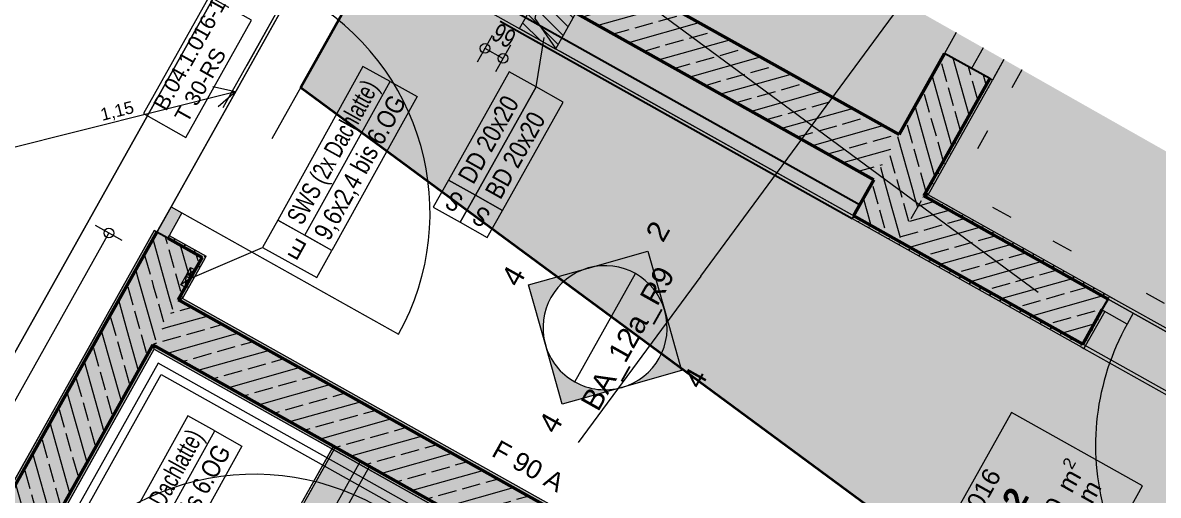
# Model space of a CAD drawing. Header units: metres. Extents: x -36 to 59, y 39 to 183.
# Drawn here: x 7.59 to 13.08, y 153.63 to 155.91 of the extents above; entities that cross this region are included whole.
import ezdxf

# ---------------------------------------------------------------- set-up
doc = ezdxf.new("R2010")
doc.units = ezdxf.units.M
doc.header["$MEASUREMENT"] = 0
for name, pattern in [('Punktlinie', [0.0035, 0, -0.0035]), ('Punktlinie_ eng', [0.00075, 0, -0.00075]), ('Strichlinie', [0.004, 0.003, -0.001]), ('Strichlinie-unter-Schnitt', [0.0024, 0.0016, -0.0008]), ('Strichlinie-über-Schnitt', [0.0023, 0.0008, -0.0015]), ('Strichlinie_ eng', [0.0023, 0.0015, -0.0008]), ('Strichpunktlinie', [0.006703, 0.003528, -0.001764, 0, -0.001411])]:
    doc.linetypes.add(name, pattern=pattern)
for name, color, linetype in [('00  Raster', 7, 'Continuous'), ('10  Decken', 7, 'Continuous'), ('10  Fassade', 7, 'Continuous'), ('10  Treppen + Rampen', 7, 'Continuous'), ('10  Treppen + Rampen_Deckschraffur', 7, 'Continuous'), ('10  Wand Massiv', 7, 'Continuous'), ('10  Wand Massiv_Schnittschraffur', 7, 'Continuous'), ('10  Wand Massiv_Tür', 7, 'Continuous'), ('20  Absturzsicherung', 7, 'Continuous'), ('20  Boden Aufbauten', 7, 'Continuous'), ('20  Dach Aufbauten', 7, 'Continuous'), ('20  Decke Abhangdecke', 7, 'Continuous'), ('20  Wand Leichtbau', 7, 'Continuous'), ('20  Wand Leichtbau_Schnittschraffur', 7, 'Continuous'), ('40  Text Brandschutz', 7, 'Continuous'), ('40 Text Ausbau 1_50', 7, 'Continuous'), ('50  NUF - Raumstempel', 7, 'Continuous'), ('BAE-SUD-Bem', 7, 'Continuous'), ('BAE-SUD-DD', 7, 'Continuous'), ('BAE-SUD-DD-Kernbohrzone', 7, 'Continuous'), ('BAE-SUD-Text', 7, 'Continuous'), ('EPS-SUD-Bem', 7, 'Continuous'), ('EPS-SUD-DD', 7, 'Continuous'), ('EPS-SUD-Text', 7, 'Continuous'), ('Neubau_10  Treppen + Rampen', 7, 'Continuous'), ('Neubau_20  Boden Aufbauten', 7, 'Continuous'), ('Neubau_50 NUF - Raumstempel MIETERAUSBAU', 7, 'Continuous')]:
    doc.layers.add(name, color=color, linetype=linetype)
doc.styles.add('ERSTELLTER_STIL_1', font='')
doc.styles.add('ERSTELLTER_STIL_2', font='')
doc.styles.add('ERSTELLTER_STIL_3', font='')
doc.styles.get('ERSTELLTER_STIL_1').set_extended_font_data('Arial')
doc.styles.get('ERSTELLTER_STIL_2').set_extended_font_data('Arial', bold=True)
doc.styles.get('ERSTELLTER_STIL_3').set_extended_font_data('Arial Narrow')
pattern_1 = [(87.605446, (0, 0), (-0.02497817, 0.001044517), [0, -0.025])]
pattern_2 = [(285.73796, (0, 0), (0.11550147, 0.03254858), []), (285.73796, (0.05775, 0.01627), (0.11550147, 0.03254858), [0.09, -0.03])]
pattern_3 = [(195.73796, (0, 0), (-0.03254858, 0.11550147), []), (195.73796, (0.01627, -0.05775), (-0.03254858, 0.11550147), [0.09, -0.03])]
pattern_4 = [(15.73796, (0, 0), (-0.03254858, 0.11550147), []), (15.73796, (-0.01627, 0.05775), (-0.03254858, 0.11550147), [0.09, -0.03])]
pattern_5 = [(105.73796, (0, 0), (0.11550147, 0.03254858), []), (105.73796, (-0.05775, -0.01627), (0.11550147, 0.03254858), [0.09, -0.03])]

msp = doc.modelspace()

# ---------------------------------------------------------------- hatches: boundary and pattern name
at = {"layer": '10  Treppen + Rampen_Deckschraffur', "linetype": 'Continuous', "lineweight": 0, "true_color": 0xffffff}
for points in [[(9.2667, 153.7515), (9.0966, 153.8468), (8.4196, 152.6385), (8.5897, 152.5432)], [(8.5897, 152.5432), (11.1807, 151.0915), (11.8577, 152.2997), (9.2667, 153.7515)]]:
    msp.add_hatch(color=7, dxfattribs=at).paths.add_polyline_path(points)
at = {"layer": '10  Wand Massiv_Schnittschraffur', "linetype": 'Continuous', "lineweight": 13}
for points in [[(11.83, 155.3701), (10.1288, 156.3233), (10.0066, 156.1052), (11.7078, 155.152)], [(11.9503, 155.0734), (12.0481, 155.2479), (11.83, 155.3701), (11.7322, 155.1956)], [(11.9707, 155.0792), (12.0611, 155.2406), (12.0481, 155.2479), (11.9576, 155.0865)], [(11.7322, 155.1956), (11.61, 154.9775), (11.6224, 154.9706), (11.9499, 155.0727), (11.9503, 155.0734)], [(11.9499, 155.0727), (11.6224, 154.9706), (11.8281, 154.8553)], [(11.9499, 155.0727), (11.8281, 154.8553), (12.7179, 154.3567), (12.8108, 154.5225), (12.8401, 154.5748), (11.951, 155.073)], [(11.9503, 155.0734), (11.9499, 155.0727), (11.951, 155.073)], [(11.9503, 155.0734), (11.951, 155.073), (11.9707, 155.0792), (11.9576, 155.0865)], [(11.9707, 155.0792), (11.951, 155.073), (11.9634, 155.0661)], [(11.9634, 155.0661), (12.8401, 154.5748), (12.8475, 154.5879), (11.9707, 155.0792)], [(11.6027, 154.9644), (11.6224, 154.9706), (11.61, 154.9775)], [(11.6224, 154.9706), (11.6027, 154.9644), (12.7106, 154.3437), (12.7179, 154.3567)], [(8.2287, 154.9062), (6.3541, 151.5606), (6.3741, 151.5657), (8.2418, 154.8989)], [(8.2418, 154.8989), (8.1269, 154.6939), (8.345, 154.5717), (8.4599, 154.7767), (8.2941, 154.8696)], [(8.4729, 154.7694), (8.4803, 154.7825), (8.3014, 154.8827), (8.2941, 154.8696), (8.4599, 154.7767)], [(8.3523, 154.5848), (8.3654, 154.5774), (8.4729, 154.7694), (8.4599, 154.7767)], [(8.2228, 154.3536), (8.345, 154.5717), (8.1269, 154.6939), (8.0047, 154.4758)], [(8.3581, 154.5644), (8.3654, 154.5774), (8.3523, 154.5848), (8.345, 154.5717)], [(12.7106, 154.3437), (12.7237, 154.3363), (12.8239, 154.5152), (12.8108, 154.5225), (12.7179, 154.3567)], [(6.7068, 151.6496), (6.7079, 151.6499), (8.2228, 154.3536), (8.0047, 154.4758), (6.4894, 151.7714)], [(6.7279, 151.6549), (8.2285, 154.3332), (8.2155, 154.3405), (6.7148, 151.6623)], [(8.2285, 154.3332), (8.2359, 154.3463), (8.2228, 154.3536), (8.2155, 154.3405)]]:
    msp.add_hatch(color=1, dxfattribs=at).paths.add_polyline_path(points)
at = {"layer": '10  Wand Massiv_Schnittschraffur', "linetype": 'Continuous', "lineweight": 13, "true_color": 0x000100}
h = msp.add_hatch(dxfattribs=at)
h.set_pattern_fill('Beton__Stahlbeton_0002', color=98, style=0, pattern_type=2)
h.set_pattern_definition([(15.73796, (0, 0), (-0.03254858, 0.11550147), []), (15.73796, (-0.01627, 0.05775), (-0.03254858, 0.11550147), [0.09, -0.03])])
h.paths.add_polyline_path([(11.83, 155.3701), (10.1288, 156.3233), (10.0066, 156.1052), (11.7078, 155.152)])
at = {"layer": '10  Wand Massiv_Schnittschraffur', "linetype": 'Continuous', "lineweight": 18}
for points in [[(11.83, 155.3701), (12.0481, 155.2479), (12.268, 155.6405), (12.0499, 155.7627)], [(12.0481, 155.2479), (12.0611, 155.2406), (12.2811, 155.6331), (12.268, 155.6405)]]:
    msp.add_hatch(color=171, dxfattribs=at).paths.add_polyline_path(points)
at = {"layer": '10  Wand Massiv_Schnittschraffur', "linetype": 'Continuous', "lineweight": 13, "true_color": 0x000100}
h = msp.add_hatch(dxfattribs=at)
h.set_pattern_fill('Beton__Stahlbeton_0002', color=98, style=0, pattern_type=2)
h.set_pattern_definition([(105.73796, (0, 0), (0.11550147, 0.03254858), []), (105.73796, (-0.05775, -0.01627), (0.11550147, 0.03254858), [0.09, -0.03])])
h.paths.add_polyline_path([(11.83, 155.3701), (12.0481, 155.2479), (12.268, 155.6405), (12.0499, 155.7627)])
h = msp.add_hatch(dxfattribs=at)
h.set_pattern_fill('Gips_0002', color=98, style=0, pattern_type=2)
h.set_pattern_definition(pattern_1)
h.paths.add_polyline_path([(12.0481, 155.2479), (12.0611, 155.2406), (12.2811, 155.6331), (12.268, 155.6405)])
h = msp.add_hatch(dxfattribs=at)
h.set_pattern_fill('Beton__Stahlbeton_0002', color=98, style=0, pattern_type=2)
h.set_pattern_definition(pattern_5)
h.paths.add_polyline_path([(11.9503, 155.0734), (12.0481, 155.2479), (11.83, 155.3701), (11.7322, 155.1956)])
h = msp.add_hatch(dxfattribs=at)
h.set_pattern_fill('Gips_0002', color=98, style=0, pattern_type=2)
h.set_pattern_definition(pattern_1)
h.paths.add_polyline_path([(11.9707, 155.0792), (12.0611, 155.2406), (12.0481, 155.2479), (11.9576, 155.0865)])
h = msp.add_hatch(dxfattribs=at)
h.set_pattern_fill('Beton__Stahlbeton_0002', color=98, style=0, pattern_type=2)
h.set_pattern_definition(pattern_5)
h.paths.add_polyline_path([(11.7322, 155.1956), (11.61, 154.9775), (11.6224, 154.9706), (11.9499, 155.0727), (11.9503, 155.0734)])
h = msp.add_hatch(dxfattribs=at)
h.set_pattern_fill('Beton__Stahlbeton_0002', color=98, style=0, pattern_type=2)
h.set_pattern_definition(pattern_5)
h.paths.add_polyline_path([(11.9499, 155.0727), (11.6224, 154.9706), (11.8281, 154.8553)])
h = msp.add_hatch(dxfattribs=at)
h.set_pattern_fill('Beton__Stahlbeton_0002', color=98, style=0, pattern_type=2)
h.set_pattern_definition(pattern_4)
h.paths.add_polyline_path([(11.9499, 155.0727), (11.8281, 154.8553), (12.7179, 154.3567), (12.8108, 154.5225), (12.8401, 154.5748), (11.951, 155.073)])
h = msp.add_hatch(dxfattribs=at)
h.set_pattern_fill('Beton__Stahlbeton_0002', color=98, style=0, pattern_type=2)
h.set_pattern_definition(pattern_4)
h.paths.add_polyline_path([(11.9503, 155.0734), (11.9499, 155.0727), (11.951, 155.073)])
h = msp.add_hatch(dxfattribs=at)
h.set_pattern_fill('Gips_0002', color=98, style=0, pattern_type=2)
h.set_pattern_definition(pattern_1)
h.paths.add_polyline_path([(11.9503, 155.0734), (11.951, 155.073), (11.9707, 155.0792), (11.9576, 155.0865)])
h = msp.add_hatch(dxfattribs=at)
h.set_pattern_fill('Gips_0002', color=98, style=0, pattern_type=2)
h.set_pattern_definition(pattern_1)
h.paths.add_polyline_path([(11.9707, 155.0792), (11.951, 155.073), (11.9634, 155.0661)])
h = msp.add_hatch(dxfattribs=at)
h.set_pattern_fill('Gips_0002', color=98, style=0, pattern_type=2)
h.set_pattern_definition(pattern_1)
h.paths.add_polyline_path([(11.9634, 155.0661), (12.8401, 154.5748), (12.8475, 154.5879), (11.9707, 155.0792)])
at = {"layer": '10  Wand Massiv_Schnittschraffur', "linetype": 'Continuous', "lineweight": 0, "true_color": 0xffffff}
for points in [[(8.2418, 154.8989), (8.2941, 154.8696), (8.3625, 154.9917), (8.3102, 155.021)], [(8.2359, 154.3463), (8.3581, 154.5644), (8.345, 154.5717), (8.2228, 154.3536)], [(8.3581, 154.5644), (8.2359, 154.3463), (11.7124, 152.3983), (11.8346, 152.6164)], [(8.3654, 154.5774), (8.3581, 154.5644), (11.7168, 152.6825), (11.7241, 152.6955)], [(12.8401, 154.5748), (12.8108, 154.5225), (12.9329, 154.4541), (12.9623, 154.5064)], [(8.2285, 154.3332), (11.5873, 152.4513), (11.5946, 152.4644), (8.2359, 154.3463)]]:
    msp.add_hatch(color=7, dxfattribs=at).paths.add_polyline_path(points)
at = {"layer": '10  Wand Massiv_Schnittschraffur', "linetype": 'Continuous', "lineweight": 13, "true_color": 0x000100}
h = msp.add_hatch(dxfattribs=at)
h.set_pattern_fill('Gips_0002', color=98, style=0, pattern_type=2)
h.set_pattern_definition(pattern_1)
h.paths.add_polyline_path([(11.6027, 154.9644), (11.6224, 154.9706), (11.61, 154.9775)])
h = msp.add_hatch(dxfattribs=at)
h.set_pattern_fill('Gips_0002', color=98, style=0, pattern_type=2)
h.set_pattern_definition(pattern_1)
h.paths.add_polyline_path([(11.6224, 154.9706), (11.6027, 154.9644), (12.7106, 154.3437), (12.7179, 154.3567)])
h = msp.add_hatch(dxfattribs=at)
h.set_pattern_fill('Gips_0002', color=98, style=0, pattern_type=2)
h.set_pattern_definition(pattern_1)
h.paths.add_polyline_path([(8.2287, 154.9062), (6.3541, 151.5606), (6.3741, 151.5657), (8.2418, 154.8989)])
h = msp.add_hatch(dxfattribs=at)
h.set_pattern_fill('Beton__Stahlbeton_0002', color=98, style=0, pattern_type=2)
h.set_pattern_definition(pattern_2)
h.paths.add_polyline_path([(8.2418, 154.8989), (8.1269, 154.6939), (8.345, 154.5717), (8.4599, 154.7767), (8.2941, 154.8696)])
h = msp.add_hatch(dxfattribs=at)
h.set_pattern_fill('Gips_0002', color=98, style=0, pattern_type=2)
h.set_pattern_definition(pattern_1)
h.paths.add_polyline_path([(8.4729, 154.7694), (8.4803, 154.7825), (8.3014, 154.8827), (8.2941, 154.8696), (8.4599, 154.7767)])
h = msp.add_hatch(dxfattribs=at)
h.set_pattern_fill('Gips_0002', color=98, style=0, pattern_type=2)
h.set_pattern_definition(pattern_1)
h.paths.add_polyline_path([(8.3523, 154.5848), (8.3654, 154.5774), (8.4729, 154.7694), (8.4599, 154.7767)])
h = msp.add_hatch(dxfattribs=at)
h.set_pattern_fill('Beton__Stahlbeton_0002', color=98, style=0, pattern_type=2)
h.set_pattern_definition(pattern_2)
h.paths.add_polyline_path([(8.2228, 154.3536), (8.345, 154.5717), (8.1269, 154.6939), (8.0047, 154.4758)])
h = msp.add_hatch(dxfattribs=at)
h.set_pattern_fill('Beton__Stahlbeton_0002', color=98, style=0, pattern_type=2)
h.set_pattern_definition(pattern_3)
h.paths.add_polyline_path([(8.2359, 154.3463), (8.3581, 154.5644), (8.345, 154.5717), (8.2228, 154.3536)])
h = msp.add_hatch(dxfattribs=at)
h.set_pattern_fill('Beton__Stahlbeton_0002', color=98, style=0, pattern_type=2)
h.set_pattern_definition(pattern_3)
h.paths.add_polyline_path([(8.3581, 154.5644), (8.2359, 154.3463), (11.7124, 152.3983), (11.8346, 152.6164)])
h = msp.add_hatch(dxfattribs=at)
h.set_pattern_fill('Gips_0002', color=98, style=0, pattern_type=2)
h.set_pattern_definition(pattern_1)
h.paths.add_polyline_path([(8.3581, 154.5644), (8.3654, 154.5774), (8.3523, 154.5848), (8.345, 154.5717)])
h = msp.add_hatch(dxfattribs=at)
h.set_pattern_fill('Gips_0002', color=98, style=0, pattern_type=2)
h.set_pattern_definition(pattern_1)
h.paths.add_polyline_path([(8.3654, 154.5774), (8.3581, 154.5644), (11.7168, 152.6825), (11.7241, 152.6955)])
h = msp.add_hatch(dxfattribs=at)
h.set_pattern_fill('Gips_0002', color=98, style=0, pattern_type=2)
h.set_pattern_definition(pattern_1)
h.paths.add_polyline_path([(12.7106, 154.3437), (12.7237, 154.3363), (12.8239, 154.5152), (12.8108, 154.5225), (12.7179, 154.3567)])
h = msp.add_hatch(dxfattribs=at)
h.set_pattern_fill('Beton__Stahlbeton_0002', color=98, style=0, pattern_type=2)
h.set_pattern_definition(pattern_2)
h.paths.add_polyline_path([(6.7068, 151.6496), (6.7079, 151.6499), (8.2228, 154.3536), (8.0047, 154.4758), (6.4894, 151.7714)])
h = msp.add_hatch(dxfattribs=at)
h.set_pattern_fill('Gips_0002', color=98, style=0, pattern_type=2)
h.set_pattern_definition(pattern_1)
h.paths.add_polyline_path([(6.7279, 151.6549), (8.2285, 154.3332), (8.2155, 154.3405), (6.7148, 151.6623)])
h = msp.add_hatch(dxfattribs=at)
h.set_pattern_fill('Gips_0002', color=98, style=0, pattern_type=2)
h.set_pattern_definition(pattern_1)
h.paths.add_polyline_path([(8.2285, 154.3332), (8.2359, 154.3463), (8.2228, 154.3536), (8.2155, 154.3405)])
h = msp.add_hatch(dxfattribs=at)
h.set_pattern_fill('Gips_0002', color=98, style=0, pattern_type=2)
h.set_pattern_definition(pattern_1)
h.paths.add_polyline_path([(8.2285, 154.3332), (11.5873, 152.4513), (11.5946, 152.4644), (8.2359, 154.3463)])
at = {"layer": '20  Wand Leichtbau_Schnittschraffur', "linetype": 'Continuous', "lineweight": 18}
msp.add_hatch(color=9, dxfattribs=at).paths.add_polyline_path([(11.6393, 155.0299), (9.9382, 155.983), (9.9015, 155.9176), (11.6027, 154.9644)])
at = {"layer": '40 Text Ausbau 1_50', "linetype": 'Continuous', "lineweight": 0, "true_color": 0x000000}
for points in [[(10.3272, 154.7252, -0.414214), (10.6974, 154.5178), (10.616, 154.8066)], [(10.1199, 154.3551, -0.414214), (10.3272, 154.7252), (10.0385, 154.6438)], [(10.6974, 154.5178, -0.414214), (10.49, 154.1477), (10.7787, 154.2291)], [(10.49, 154.1477, -0.414214), (10.1199, 154.3551), (10.2012, 154.0663)]]:
    msp.add_hatch(color=18, dxfattribs=at).paths.add_polyline_path(points)
at = {"layer": 'BAE-SUD-DD-Kernbohrzone', "linetype": 'Continuous', "lineweight": 18, "ltscale": 1000}
h = msp.add_hatch(dxfattribs=at)
h.set_pattern_fill('ANSI31_0002', color=9, style=0, pattern_type=2)
h.set_pattern_definition([(135, (16.434517, 158.780423), (0.03367596, 0.03367596), [])])
h.paths.add_polyline_path([(10.0937, 156.0564), (9.9959, 155.8819), (10.17, 155.7834), (10.2678, 155.9579)])
at = {"layer": 'Neubau_10  Treppen + Rampen', "linetype": 'Continuous', "lineweight": 0, "true_color": 0x8f8f8f}
msp.add_hatch(color=252, dxfattribs=at).paths.add_polyline_path([(17.3227, 149.4136), (18.8217, 152.0611), (1.2236, 162.0253), (0.6998, 161.0905), (9.3112, 156.2655), (8.937, 155.5976)])
at = {"layer": 'Neubau_50 NUF - Raumstempel MIETERAUSBAU', "linetype": 'Continuous', "lineweight": 0, "true_color": 0xffffff}
msp.add_hatch(color=7, dxfattribs=at).paths.add_polyline_path([(11.8178, 156.0268), (11.9109, 155.836), (12.0418, 155.8999)])

# ---------------------------------------------------------------- linework, layer by layer
at = {"layer": '00  Raster', "color": 7, "linetype": 'Strichpunktlinie', "lineweight": 13, "ltscale": 1000}
for p, q in [((13.2683, 154.0484), (-1.4759, 162.3096)), ((17.9774, 150.5699), (6.4769, 159.0508)), ((10.8713, 154.6862), (11.8475, 156.01)), ((10.8713, 154.6862), (10.2778, 153.8814))]:
    msp.add_line(p, q, dxfattribs=at)
at = {"layer": '10  Decken', "color": 7, "linetype": 'Strichpunktlinie', "lineweight": 13, "ltscale": 1000}
msp.add_line((9.0952, 153.8648), (8.4035, 152.6303), dxfattribs=at)
at = {"layer": '10  Decken', "color": 7, "linetype": 'Punktlinie', "lineweight": 13, "ltscale": 1000, "flags": 128}
msp.add_lwpolyline([(10.1919, 156.9473), (9.6907, 156.0529), (11.8281, 154.8553), (12.3239, 155.7402)], dxfattribs=at)
at = {"layer": '10  Decken', "color": 7, "linetype": 'Continuous', "lineweight": 13, "ltscale": 1000, "flags": 128}
msp.add_lwpolyline([(6.7075, 151.6492), (7.7108, 151.087), (8.4024, 152.3215), (8.5682, 152.2286), (8.7001, 152.4642), (8.5344, 152.557), (9.226, 153.7915), (8.2228, 154.3536)], close=True, dxfattribs=at)
at = {"layer": '10  Decken', "color": 7, "linetype": 'Punktlinie', "lineweight": 13, "ltscale": 1000, "flags": 128}
msp.add_lwpolyline([(11.5057, 148.9607), (6.7075, 151.6492), (8.2228, 154.3536), (13.021, 151.6652)], close=True, dxfattribs=at)
at = {"layer": '10  Decken', "color": 7, "linetype": 'Strichlinie-unter-Schnitt', "lineweight": 18, "ltscale": 1000, "flags": 128}
for points in [[(9.0952, 153.8648), (8.4035, 152.6303)], [(9.1039, 153.8599), (8.4122, 152.6255)], [(9.1039, 153.8599), (9.0952, 153.8648)], [(9.2697, 153.767), (9.1039, 153.8599)], [(9.2697, 153.767), (8.578, 152.5326)]]:
    msp.add_lwpolyline(points, dxfattribs=at)
at = {"layer": '10  Treppen + Rampen', "color": 7, "linetype": 'Strichlinie-über-Schnitt', "lineweight": 13, "ltscale": 1000}
for p, q in [((9.0966, 153.8468), (8.4196, 152.6385)), ((9.2667, 153.7515), (9.0966, 153.8468)), ((8.5504, 152.5652), (9.2274, 153.7735)), ((8.7019, 152.4804), (9.3789, 153.6886))]:
    msp.add_line(p, q, dxfattribs=at)
at = {"layer": '10  Treppen + Rampen', "color": 7, "linetype": 'Continuous', "lineweight": 18, "ltscale": 1000}
for p, q in [((9.0966, 153.8468), (8.4196, 152.6385)), ((9.5022, 153.6195), (9.0966, 153.8468))]:
    msp.add_line(p, q, dxfattribs=at)
at = {"layer": '10  Treppen + Rampen', "color": 7, "linetype": 'Strichlinie', "lineweight": 13, "ltscale": 1000}
msp.add_line((11.8577, 152.2997), (9.2667, 153.7515), dxfattribs=at)
at = {"layer": '10  Treppen + Rampen', "color": 7, "linetype": 'Strichlinie_ eng', "lineweight": 13, "ltscale": 1000}
msp.add_arc((8.7134, 152.5083), 1.22, 61.102, 151.2839, dxfattribs=at)
at = {"layer": '10  Wand Massiv', "color": 7, "linetype": 'Continuous', "lineweight": 25, "ltscale": 1000}
for p, q in [((12.268, 155.6405), (12.0499, 155.7627)), ((8.2941, 154.8696), (8.2418, 154.8989)), ((12.8108, 154.5225), (12.8401, 154.5748))]:
    msp.add_line(p, q, dxfattribs=at)
at = {"layer": '10  Wand Massiv', "color": 7, "linetype": 'Continuous', "lineweight": 50, "ltscale": 1000}
for p, q in [((12.0481, 155.2479), (12.268, 155.6405)), ((11.9503, 155.0734), (12.0481, 155.2479)), ((11.9503, 155.0734), (11.951, 155.073)), ((11.9503, 155.0734), (11.951, 155.073)), ((11.951, 155.073), (11.9634, 155.0661)), ((11.951, 155.073), (11.9634, 155.0661)), ((12.8401, 154.5748), (11.9634, 155.0661)), ((11.61, 154.9775), (11.6224, 154.9706)), ((11.61, 154.9775), (11.6224, 154.9706)), ((11.6224, 154.9706), (11.8281, 154.8553)), ((11.6224, 154.9706), (11.8281, 154.8553)), ((8.2418, 154.8989), (8.1269, 154.6939)), ((8.4599, 154.7767), (8.2941, 154.8696)), ((11.8281, 154.8553), (12.7179, 154.3567)), ((8.345, 154.5717), (8.4599, 154.7767)), ((8.1269, 154.6939), (8.0047, 154.4758)), ((8.3581, 154.5644), (8.345, 154.5717)), ((8.3581, 154.5644), (8.345, 154.5717)), ((11.7168, 152.6825), (8.3581, 154.5644)), ((12.7179, 154.3567), (12.8108, 154.5225)), ((8.0047, 154.4758), (6.4894, 151.7714)), ((6.7079, 151.6499), (8.2228, 154.3536)), ((8.2228, 154.3536), (8.2359, 154.3463)), ((8.2228, 154.3536), (8.2359, 154.3463)), ((8.2359, 154.3463), (11.5946, 152.4644))]:
    msp.add_line(p, q, dxfattribs=at)
at = {"layer": '10  Wand Massiv', "color": 7, "linetype": 'Continuous', "lineweight": 13, "ltscale": 1000}
for p, q in [((12.2811, 155.6331), (12.268, 155.6405)), ((8.2418, 154.8989), (8.2287, 154.9062)), ((8.2941, 154.8696), (8.3014, 154.8827)), ((8.3014, 154.8827), (8.4803, 154.7825)), ((8.4729, 154.7694), (8.4803, 154.7825)), ((12.8401, 154.5748), (12.8475, 154.5879)), ((12.8239, 154.5152), (12.7237, 154.3363)), ((12.8108, 154.5225), (12.8239, 154.5152)), ((12.7106, 154.3437), (12.7237, 154.3363))]:
    msp.add_line(p, q, dxfattribs=at)
at = {"layer": '10  Wand Massiv', "color": 7, "linetype": 'Continuous', "lineweight": 50, "ltscale": 1000, "flags": 128}
for points in [[(11.83, 155.3701), (10.1288, 156.3233)], [(10.0066, 156.1052), (11.7078, 155.152)], [(12.0499, 155.7627), (11.83, 155.3701)], [(11.7078, 155.152), (11.61, 154.9775)]]:
    msp.add_lwpolyline(points, dxfattribs=at)
at = {"layer": '10  Wand Massiv', "color": 7, "linetype": 'Continuous', "lineweight": 13, "ltscale": 1000, "flags": 128}
msp.add_lwpolyline([(8.382, 155.3565), (8.6997, 155.9236), (8.4941, 156.0388), (8.1764, 155.4718)], close=True, dxfattribs=at)
for points in [[(12.0611, 155.2406), (12.2811, 155.6331)], [(11.9707, 155.0792), (12.0611, 155.2406)], [(12.8475, 154.5879), (11.9707, 155.0792)], [(11.6027, 154.9644), (11.61, 154.9775)], [(11.6027, 154.9644), (12.7106, 154.3437)], [(8.2287, 154.9062), (6.3541, 151.5606)], [(8.3654, 154.5774), (8.4729, 154.7694)], [(11.7241, 152.6955), (8.3654, 154.5774)], [(6.7279, 151.6549), (8.2285, 154.3332)], [(8.2285, 154.3332), (11.5873, 152.4513)]]:
    msp.add_lwpolyline(points, dxfattribs=at)
at = {"layer": '10  Wand Massiv_Tür', "color": 7, "linetype": 'Strichlinie-über-Schnitt', "lineweight": 13, "ltscale": 1000}
for p, q in [((8.9521, 156.1974), (8.2287, 154.9062)), ((9.189, 156.0474), (8.4803, 154.7825)), ((12.8475, 154.5879), (14.1386, 153.8645)), ((12.7237, 154.3363), (13.9887, 153.6276))]:
    msp.add_line(p, q, dxfattribs=at)
at = {"layer": '10  Wand Massiv_Tür', "color": 7, "linetype": 'Continuous', "lineweight": 18, "ltscale": 1000}
for p, q in [((12.1063, 155.8634), (12.0499, 155.7627)), ((8.2418, 154.8989), (8.3102, 155.021)), ((8.3625, 154.9917), (8.2941, 154.8696)), ((8.3102, 155.021), (8.3625, 154.9917)), ((8.3625, 154.9917), (9.4094, 154.4051)), ((8.2941, 154.8696), (8.2418, 154.8989)), ((12.8108, 154.5225), (12.8401, 154.5748)), ((12.8401, 154.5748), (12.9623, 154.5064)), ((12.9329, 154.4541), (12.8108, 154.5225)), ((12.9623, 154.5064), (12.9329, 154.4541))]:
    msp.add_line(p, q, dxfattribs=at)
at = {"layer": '10  Wand Massiv_Tür', "color": 7, "linetype": 'Continuous', "lineweight": 25, "ltscale": 1000}
for p, q in [((12.268, 155.6405), (12.0499, 155.7627)), ((8.2941, 154.8696), (8.2418, 154.8989)), ((8.2941, 154.8696), (8.2418, 154.8989)), ((12.8108, 154.5225), (12.8401, 154.5748)), ((12.8108, 154.5225), (12.8401, 154.5748))]:
    msp.add_line(p, q, dxfattribs=at)
at = {"layer": '10  Wand Massiv_Tür', "color": 7, "linetype": 'Strichlinie-über-Schnitt', "lineweight": 18, "ltscale": 1000}
msp.add_line((12.337, 155.7328), (12.2811, 155.6331), dxfattribs=at)
at = {"layer": '10  Wand Massiv_Tür', "color": 7, "linetype": 'Continuous', "lineweight": 13, "ltscale": 1000}
for p, q in [((12.2811, 155.6331), (12.268, 155.6405)), ((8.2418, 154.8989), (8.2287, 154.9062)), ((8.3014, 154.8827), (8.4803, 154.7825)), ((8.4729, 154.7694), (8.4803, 154.7825)), ((12.8401, 154.5748), (12.8475, 154.5879)), ((12.8239, 154.5152), (12.7237, 154.3363)), ((12.7106, 154.3437), (12.7237, 154.3363))]:
    msp.add_line(p, q, dxfattribs=at)
for centre, start, end in [((8.3625, 154.9917), 330.738, 60.738), ((13.9798, 153.8675), 150.738, 240.738)]:
    msp.add_arc(centre, 1.2, start, end, dxfattribs=at)
at = {"layer": '20  Absturzsicherung', "color": 7, "linetype": 'Continuous', "lineweight": 18, "ltscale": 1000}
for p, q in [((8.2477, 154.2651), (6.796, 151.6741)), ((9.2423, 153.7079), (8.2477, 154.2651)), ((6.8504, 151.6894), (8.2631, 154.2107)), ((8.2631, 154.2107), (9.2227, 153.673)), ((9.2227, 153.673), (11.5782, 152.3532)), ((11.5977, 152.3881), (9.2423, 153.7079))]:
    msp.add_line(p, q, dxfattribs=at)
at = {"layer": '20  Boden Aufbauten', "color": 7, "linetype": 'Continuous', "lineweight": 13, "ltscale": 1000, "flags": 128}
for points in [[(8.4599, 154.7767), (8.345, 154.5717), (11.8346, 152.6164), (11.7124, 152.3983), (13.021, 151.6652), (14.0963, 153.5844), (14.0091, 153.6333), (14.1313, 153.8514), (12.8401, 154.5748), (12.7179, 154.3567), (9.2982, 156.2729), (9.1833, 156.0678), (8.9652, 156.19), (8.2418, 154.8989)], [(7.5799, 151.1604), (8.2691, 152.3904), (8.406, 152.6347), (9.0952, 153.8648), (8.2228, 154.3536), (6.7075, 151.6492)]]:
    msp.add_lwpolyline(points, close=True, dxfattribs=at)
msp.add_lwpolyline([(12.2369, 155.7895), (12.1808, 155.6894), (12.268, 155.6405), (11.9503, 155.0734), (12.8401, 154.5748), (14.1313, 153.8514), (14.3625, 153.7219), (14.73, 154.3778)], dxfattribs=at)
at = {"layer": '20  Decke Abhangdecke', "color": 7, "linetype": 'Strichlinie-über-Schnitt', "lineweight": 13, "ltscale": 1000, "flags": 128}
msp.add_lwpolyline([(-3.086, 138.3949), (-0.3976, 143.1931), (7.3866, 157.0858), (8.5469, 156.4357), (8.9569, 156.206), (5.7529, 150.4876), (4.5186, 148.2848), (4.4575, 148.1757), (-4.1308, 132.8478), (-4.1552, 132.8041), (-6.6594, 128.3347), (-8.2298, 129.2145)], close=True, dxfattribs=at)
at = {"layer": '20  Decke Abhangdecke', "color": 7, "linetype": 'Punktlinie_ eng', "lineweight": 13, "ltscale": 1000, "flags": 128}
for points in [[(12.337, 155.7328), (11.9707, 155.0792), (14.3698, 153.735), (14.73, 154.3778)], [(14.643, 154.4271), (14.3314, 153.8711), (12.1068, 155.1175), (12.424, 155.6835)], [(12.424, 155.6835), (12.1068, 155.1175), (14.3314, 153.8711), (14.643, 154.4271)]]:
    msp.add_lwpolyline(points, dxfattribs=at)
at = {"layer": '20  Wand Leichtbau', "color": 7, "linetype": 'Continuous', "lineweight": 25, "ltscale": 1000, "flags": 128}
for points in [[(11.6393, 155.0299), (9.9382, 155.983)], [(9.9015, 155.9176), (11.6027, 154.9644)]]:
    msp.add_lwpolyline(points, dxfattribs=at)
at = {"layer": '20  Wand Leichtbau', "color": 7, "linetype": 'Continuous', "lineweight": 13, "ltscale": 1000, "flags": 128}
msp.add_lwpolyline([(11.6027, 154.9644), (11.6393, 155.0299)], dxfattribs=at)
at = {"layer": '40  Text Brandschutz', "color": 6, "linetype": 'Continuous', "lineweight": 18, "ltscale": 1000}
for q in [(8.5128, 155.6017), (7.5043, 155.2966), (8.5372, 155.5047)]:
    msp.add_line((8.622, 155.5776), q, dxfattribs=at)
at = {"layer": '40 Text Ausbau 1_50', "color": 7, "linetype": 'Continuous', "lineweight": 13, "ltscale": 1000}
for p, q in [((10.3272, 154.7252), (10.616, 154.8066)), ((10.616, 154.8066), (10.6974, 154.5178)), ((10.0385, 154.6438), (10.3272, 154.7252)), ((10.262, 154.1747), (10.5553, 154.6982)), ((10.1199, 154.3551), (10.0385, 154.6438)), ((10.6974, 154.5178), (10.7787, 154.2291)), ((10.2012, 154.0663), (10.1199, 154.3551)), ((10.7787, 154.2291), (10.49, 154.1477)), ((10.49, 154.1477), (10.2012, 154.0663))]:
    msp.add_line(p, q, dxfattribs=at)
for start, end in [(105.738, 195.738), (15.738, 105.738), (285.738, 15.738), (195.738, 285.738)]:
    msp.add_arc((10.4086, 154.4365), 0.3, start, end, dxfattribs=at)
for p in [(10.3272, 154.7252), (10.6974, 154.5178), (10.1199, 154.3551), (10.49, 154.1477)]:
    msp.add_point(p, dxfattribs=at)
at = {"layer": '50  NUF - Raumstempel', "color": 7, "linetype": 'Continuous', "lineweight": 13, "ltscale": 1000}
for p, q in [((12.3734, 154.0273), (11.9007, 153.1837)), ((13.0075, 153.672), (12.3734, 154.0273)), ((12.5348, 152.8284), (13.0075, 153.672))]:
    msp.add_line(p, q, dxfattribs=at)
at = {"layer": '50  NUF - Raumstempel', "color": 7, "linetype": 'Strichlinie', "lineweight": 13, "ltscale": 1000, "flags": 128}
msp.add_lwpolyline([(8.2285, 154.3332), (9.5546, 153.5902), (11.6832, 152.3975), (11.6906, 152.4106), (13.0079, 151.6725), (11.4999, 148.9812), (6.7279, 151.6549)], close=True, dxfattribs=at)
at = {"layer": 'BAE-SUD-Bem', "color": 9, "linetype": 'Continuous', "lineweight": 18, "ltscale": 1000}
for p, q in [((9.7921, 155.7223), (9.8641, 155.8509)), ((9.8277, 155.7869), (9.8272, 155.7871)), ((9.9146, 155.7382), (9.8281, 155.7866)), ((9.9507, 155.8025), (9.8786, 155.6739)), ((9.9151, 155.7379), (9.9155, 155.7377))]:
    msp.add_line(p, q, dxfattribs=at)
for centre in [(9.8281, 155.7866), (9.9146, 155.7382)]:
    msp.add_circle(centre, 0.0234, dxfattribs=at)
at = {"layer": 'BAE-SUD-DD', "color": 9, "linetype": 'Strichlinie', "lineweight": 18, "ltscale": 1000, "flags": 128}
msp.add_lwpolyline([(10.1694, 155.7837), (9.9954, 155.8822), (10.0931, 156.0567), (10.2672, 155.9582)], close=True, dxfattribs=at)
msp.add_lwpolyline([(10.0937, 156.0564), (10.0696, 155.9316), (10.1699, 155.7846)], dxfattribs=at)
at = {"layer": 'BAE-SUD-Text', "color": 9, "linetype": 'Continuous', "lineweight": 18, "ltscale": 1000}
msp.add_line((10.0749, 155.6005), (10.1146, 155.8394), dxfattribs=at)
at = {"layer": 'BAE-SUD-Text', "color": 9, "linetype": 'Continuous', "lineweight": 18, "ltscale": 1000, "flags": 128}
for points in [[(10.0749, 155.6005), (9.9441, 155.6738), (9.6508, 155.1504), (9.7816, 155.0771)], [(10.2058, 155.5272), (10.0749, 155.6005), (9.7816, 155.0771), (9.9125, 155.0038)], [(9.7816, 155.0771), (9.6508, 155.1504), (9.5775, 155.0195), (9.7083, 154.9462)], [(9.9125, 155.0038), (9.7816, 155.0771), (9.7083, 154.9462), (9.8392, 154.8729)]]:
    msp.add_lwpolyline(points, close=True, dxfattribs=at)
at = {"layer": 'DEFPOINTS', "color": 9, "linetype": 'Continuous', "lineweight": 18, "ltscale": 1000}
msp.add_line((9.8281, 155.7866), (9.8282, 155.7867), dxfattribs=at)
at = {"layer": 'DEFPOINTS', "color": 255, "linetype": 'Continuous', "lineweight": 18, "ltscale": 1000}
for p, q in [((8.0096, 154.8943), (8.0097, 154.8944)), ((8.4025, 154.6742), (8.4025, 154.6742))]:
    msp.add_line(p, q, dxfattribs=at)
at = {"layer": 'EPS-SUD-Bem', "color": 255, "linetype": 'Continuous', "lineweight": 18, "ltscale": 1000}
for p, q in [((7.0726, 153.2219), (8.0094, 154.8939)), ((8.0739, 154.8583), (7.9453, 154.9303))]:
    msp.add_line(p, q, dxfattribs=at)
msp.add_circle((8.0096, 154.8943), 0.0234, dxfattribs=at)
at = {"layer": 'EPS-SUD-DD', "color": 255, "linetype": 'Strichlinie', "lineweight": 18, "ltscale": 1000}
for p, q in [((8.426, 154.7161), (8.3815, 154.6859)), ((8.405, 154.7278), (8.4025, 154.6742)), ((8.4025, 154.6742), (8.3581, 154.6441)), ((8.3815, 154.6859), (8.379, 154.6323))]:
    msp.add_line(p, q, dxfattribs=at)
at = {"layer": 'EPS-SUD-DD', "color": 255, "linetype": 'Strichlinie', "lineweight": 18, "ltscale": 1000, "flags": 128}
for points in [[(8.4025, 154.6742), (8.3815, 154.6859), (8.405, 154.7278), (8.426, 154.7161)], [(8.379, 154.6323), (8.3581, 154.6441), (8.3815, 154.6859), (8.4025, 154.6742)]]:
    msp.add_lwpolyline(points, close=True, dxfattribs=at)
at = {"layer": 'EPS-SUD-Text', "color": 255, "linetype": 'Continuous', "lineweight": 18, "ltscale": 1000}
msp.add_line((8.4025, 154.6742), (8.753, 154.8248), dxfattribs=at)
at = {"layer": 'EPS-SUD-Text', "color": 255, "linetype": 'Continuous', "lineweight": 18, "ltscale": 1000, "flags": 128}
for points in [[(9.3691, 155.6266), (9.2379, 155.6994), (8.8257, 154.956), (8.9569, 154.8833)], [(9.3691, 155.6266), (9.5003, 155.5539), (9.0881, 154.8105), (8.9569, 154.8833)], [(9.0881, 154.8105), (8.8257, 154.956), (8.753, 154.8248), (9.0153, 154.6793)], [(8.5218, 153.9375), (8.3906, 154.0103), (7.9784, 153.2669), (8.1096, 153.1942)], [(8.5218, 153.9375), (8.653, 153.8648), (8.2408, 153.1214), (8.1096, 153.1942)]]:
    msp.add_lwpolyline(points, close=True, dxfattribs=at)
at = {"layer": 'Neubau_10  Treppen + Rampen', "color": 8, "linetype": 'Continuous', "lineweight": 35, "ltscale": 1000, "flags": 128}
msp.add_lwpolyline([(1.2236, 162.0253), (0.6998, 161.0905), (9.3112, 156.2655), (8.937, 155.5976), (17.3227, 149.4136)], dxfattribs=at)
at = {"layer": 'Neubau_20  Boden Aufbauten', "color": 253, "linetype": 'Continuous', "lineweight": 18, "ltscale": 1000, "true_color": 0x9f9f9f, "flags": 128}
msp.add_lwpolyline([(-2.0813, 139.5743), (-13.3275, 119.5028), (-12.2806, 118.9162), (8.7478, 156.4465), (7.7009, 157.0331), (7.4392, 157.1797), (6.8527, 156.1329), (7.1144, 155.9862)], close=True, dxfattribs=at)
at = {"layer": 'Neubau_20  Boden Aufbauten', "color": 7, "linetype": 'Continuous', "lineweight": 13, "ltscale": 1000, "flags": 128}
msp.add_lwpolyline([(-7.0247, 128.2966), (-6.6757, 128.1011), (-3.6769, 133.4532), (-3.6551, 133.441), (-2.0726, 136.2653), (-2.0944, 136.2776), (-2.0333, 136.3866), (2.6602, 133.7568), (2.6418, 133.7241), (2.9123, 133.5726), (2.9307, 133.6053), (2.9777, 133.6893), (11.1047, 148.1939), (8.9193, 149.4184), (8.626, 148.8949), (5.7733, 150.4933), (9.0226, 156.2925), (8.7478, 156.4465), (-2.4434, 136.4731), (-4.0259, 133.6487)], close=True, dxfattribs=at)

# ---------------------------------------------------------------- texts
at = {"layer": '10  Fassade', "color": 9, "linetype": 'Continuous', "lineweight": 18, "insert": (9.9193, 155.8479), "char_height": 0.09, "attachment_point": 5, "rotation": 330.7379, "style": 'ERSTELLTER_STIL_3'}
msp.add_mtext('\\A1;{\\W0.900000x;\\pqc;\\fArial Narrow|b0|i0|c0|p38;99}', dxfattribs=at)
at = {"layer": '10  Wand Massiv', "color": 7, "linetype": 'Continuous', "lineweight": 18, "char_height": 0.075, "attachment_point": 1, "rotation": 60.738, "style": 'ERSTELLTER_STIL_1'}
for s, insert in [('\\A1;{\\pql;\\pt0;\\fArial|b0|i0|c0|p38;B.04.1.016-1}', (8.2206, 155.5157)), ('\\A1;{\\pql;\\pt0;\\fArial|b0|i0|c0|p38;T 30-RS}', (8.3235, 155.4581))]:
    msp.add_mtext(s, dxfattribs=dict(at, insert=insert))
at = {"layer": '20  Dach Aufbauten', "color": 9, "linetype": 'Continuous', "lineweight": 18, "char_height": 0.09, "attachment_point": 4, "style": 'ERSTELLTER_STIL_3'}
for s, insert, rotation in [('\\A1;{\\pql;\\fArial Narrow|b0|i0|c0|p38;DD 20x20}', (9.733, 155.1463), 60.738), ('\\A1;{\\pql;\\fArial Narrow|b0|i0|c0|p38;BD 20x20}', (9.8639, 155.0729), 60.738), ('\\A1;{\\pql;\\fArial Narrow|b0|i0|c0|p38;S}', (9.709, 155.0298), 150.738), ('\\A1;{\\pql;\\fArial Narrow|b0|i0|c0|p38;S}', (9.8398, 154.9564), 150.738)]:
    msp.add_mtext(s, dxfattribs=dict(at, insert=insert, rotation=rotation))
at = {"layer": '40  Text Brandschutz', "color": 6, "linetype": 'Continuous', "lineweight": 18, "insert": (8.1384, 155.4652), "char_height": 0.06, "attachment_point": 9, "rotation": 14.1076, "style": 'ERSTELLTER_STIL_1'}
msp.add_mtext('\\A1;{\\pqr;\\fArial|b0|i0|c0|p38;1,15}', dxfattribs=at)
at = {"layer": '40  Text Brandschutz', "color": 7, "linetype": 'Continuous', "lineweight": 13, "insert": (9.8982, 153.8979), "char_height": 0.09, "attachment_point": 1, "rotation": 330.738, "style": 'ERSTELLTER_STIL_1'}
msp.add_mtext('\\A1;{\\pql;\\pt0,1;\\fArial|b0|i0|c0|p38;F 90 A\\fArial|b0|i0|c0|p38;\\fArial|b0|i0|c0|p38;\\fArial|b0|i0|c0|p38;\\fArial|b0|i0|c0|p38;\\fArial|b0|i0|c0|p38;\\fArial|b0|i0|c0|p38;\\fArial|b0|i0|c0|p38;\\fArial|b0|i0|c0|p38;\\fArial|b0|i0|c0|p38;\\fArial|b0|i0|c0|p38;\\fArial|b0|i0|c0|p38;\\fArial|b0|i0|c0|p38;\\fArial|b0|i0|c0|p38;\\fArial|b0|i0|c0|p38;\\fArial|b0|i0|c0|p38;\\fArial|b0|i0|c0|p38;\\fArial|b0|i0|c0|p38;\\fArial|b0|i0|c0|p38;\\fArial|b0|i0|c0|p38;\\fArial|b0|i0|c0|p38;\\fArial|b0|i0|c0|p38;\\fArial|b0|i0|c0|p38;\\fArial|b0|i0|c0|p38;\\fArial|b0|i0|c0|p38;\\fArial|b0|i0|c0|p38;\\fArial|b0|i0|c0|p38;\\fArial|b0|i0|c0|p38;\\fArial|b0|i0|c0|p38;\\fArial|b0|i0|c0|p38;\\fArial|b0|i0|c0|p38;\\fArial|b0|i0|c0|p38;\\fArial|b0|i0|c0|p38;\\fArial|b0|i0|c0|p38;\\fArial|b0|i0|c0|p38;\\fArial|b0|i0|c0|p38;\\fArial|b0|i0|c0|p38;\\fArial|b0|i0|c0|p38;\\fArial|b0|i0|c0|p38;\\fArial|b0|i0|c0|p38;\\fArial|b0|i0|c0|p38;\\fArial|b0|i0|c0|p38;\\fArial|b0|i0|c0|p38;\\fArial|b0|i0|c0|p38;\\fArial|b0|i0|c0|p38;\\fArial|b0|i0|c0|p38;\\fArial|b0|i0|c0|p38;\\fArial|b0|i0|c0|p38;}', dxfattribs=at)
at = {"layer": '40 Text Ausbau 1_50', "color": 7, "linetype": 'Continuous', "lineweight": 13, "char_height": 0.1016, "rotation": 60.738, "style": 'ERSTELLTER_STIL_1'}
for s, insert, attachment_point in [('\\A1;{\\pql;\\fArial|b0|i0|c0|p38;2}', (10.644, 154.8685), 4), ('\\A1;{\\pql;\\fArial|b0|i0|c0|p38;4}', (9.9893, 154.6272), 7), ('\\A1;{\\pql;\\fArial|b0|i0|c0|p38;BA_12a_R9}', (10.3434, 154.0439), 4), ('\\A1;{\\pql;\\fArial|b0|i0|c0|p38;4}', (10.7802, 154.1841), 1), ('\\A1;{\\pql;\\fArial|b0|i0|c0|p38;4}', (10.1254, 153.9428), 4)]:
    msp.add_mtext(s, dxfattribs=dict(at, insert=insert, attachment_point=attachment_point))
at = {"layer": '50  NUF - Raumstempel', "color": 7, "linetype": 'Continuous', "lineweight": 18, "attachment_point": 1, "rotation": 60.738}
for s, insert, char_height, style in [('\\A1;{\\pql;\\pt0,0.1;\\fArial|b0|i0|c0|p38;10,90\\fArial|b0|i0|c0|p38;\\A1{\\H.66x;\\S^  ;}\\fArial|b0|i0|c0|p38; m\\fArial|b0|i0|c0|p38;\\A1{\\H.66x;\\S2^  ;}}', (12.3889, 153.371), 0.0875, 'ERSTELLTER_STIL_1'), ('\\A1;{\\pql;\\pt0;\\fArial|b0|i0|c0|p38;B.04.1.016}', (11.9614, 153.251), 0.0875, 'ERSTELLTER_STIL_1'), ('\\A1;{\\pql;\\pt0,0.1;\\fArial|b0|i0|c0|p38;15,310\\fArial|b0|i0|c0|p38;\\A1{\\H.66x;\\S^  ;}\\fArial|b0|i0|c0|p38; m\\fArial|b0|i0|c0|p38;\\A1{\\H.66x;\\S^  ;}}', (12.4761, 153.2455), 0.0875, 'ERSTELLTER_STIL_1'), ('\\A1;{\\pqj;\\pt0;\\fArial|b1|i0|c0|p38;TRH B2}', (12.0863, 153.181), 0.1125, 'ERSTELLTER_STIL_2')]:
    msp.add_mtext(s, dxfattribs=dict(at, insert=insert, char_height=char_height, style=style))
at = {"layer": 'EPS-SUD-Text', "color": 255, "linetype": 'Continuous', "lineweight": 18, "char_height": 0.09, "attachment_point": 4, "style": 'ERSTELLTER_STIL_3'}
for s, insert, rotation in [('\\A1;{\\W0.850000x;\\pql;\\fArial Narrow|b0|i0|c0|p38;SWS (2x Dachlatte)}', (8.9166, 154.9432), 60.9916), ('\\A1;{\\pql;\\fArial Narrow|b0|i0|c0|p38;9,6x2,4 bis 6.OG}', (9.0424, 154.8697), 60.9916), ('\\A1;{\\pql;\\fArial Narrow|b0|i0|c0|p38;E}', (8.95, 154.7993), 150.9916), ('\\A1;{\\W0.850000x;\\pql;\\fArial Narrow|b0|i0|c0|p38;SWS (2x Dachlatte)}', (8.0693, 153.2541), 60.9916), ('\\A1;{\\pql;\\fArial Narrow|b0|i0|c0|p38;9,6x2,4 bis 6.OG}', (8.1951, 153.1806), 60.9916)]:
    msp.add_mtext(s, dxfattribs=dict(at, insert=insert, rotation=rotation))

doc.saveas('drawing.dxf')
